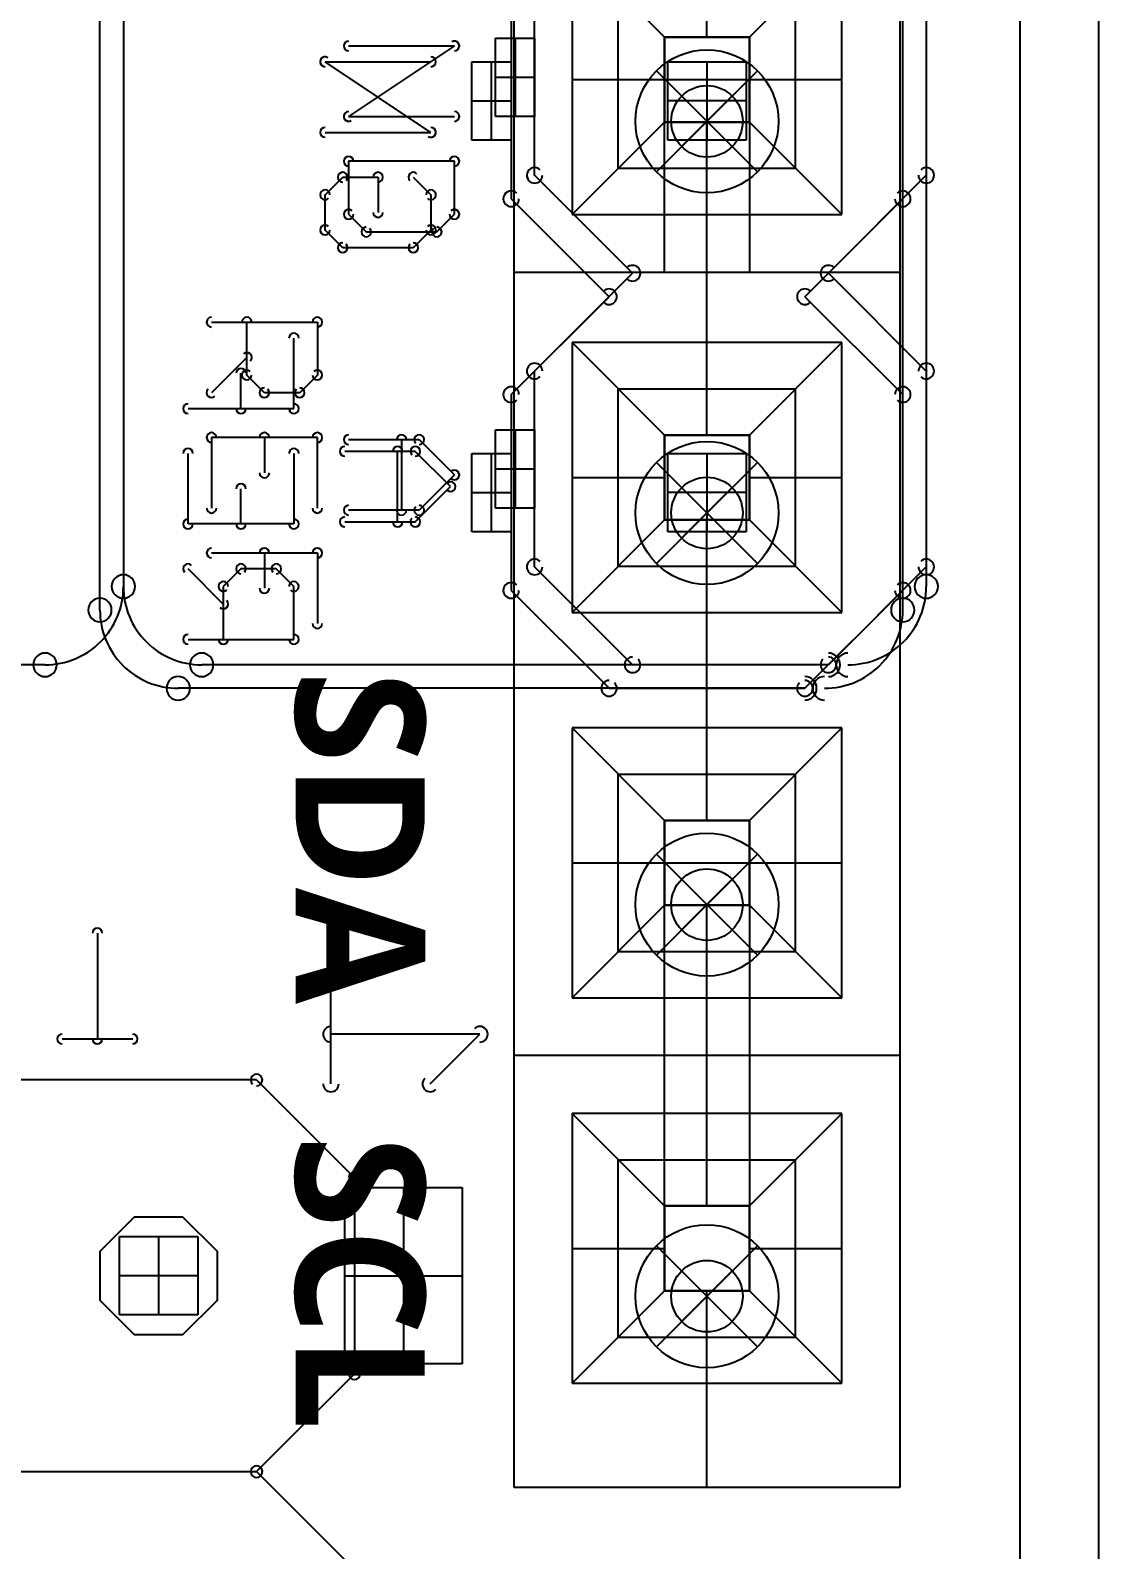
# Model space of a CAD drawing. Header units: inches. Extents: x 0 to 2.1, y -0.07 to 2.7.
# Drawn here: x 1.8273 to 2.1, y 0.6701 to 1.058 of the extents above; entities that cross this region are included whole.
import ezdxf

# ---------------------------------------------------------------- set-up
doc = ezdxf.new("R2010")
doc.units = ezdxf.units.IN
doc.header["$LTSCALE"] = 0.0393700787401575
doc.header["$MEASUREMENT"] = 0
for name, color, linetype, true_color in [('freetronics11$components', 254, 'Continuous', 0xe6e6e6), ('freetronics11$components$ghosts', 9, 'Continuous', 0xbebebe), ('freetronics11$dxf$0', 18, 'Continuous', 0x000000), ('freetronics11$pads$bottom', 30, 'Continuous', 0xff7f00), ('freetronics11$pcb', 96, 'Continuous', 0x007f00), ('freetronics11$screen', 52, 'Continuous', 0xd7d71f)]:
    doc.layers.add(name, color=color, linetype=linetype, true_color=true_color)

# ---------------------------------------------------------------- blocks, each defined once
blk = doc.blocks.new('RECT')
at = {"layer": 'freetronics11$dxf$0', "color": 0, "linetype": 'ByBlock', "lineweight": -2}
for p, q in [((0.5, 0.5), (-0.5, 0.5)), ((-0.5, 0.5), (-0.5, -0.5)), ((0, -0.5), (0, 0.5)), ((0.5, -0.5), (0.5, 0.5)), ((-0.5, 0), (0.5, 0)), ((-0.5, -0.5), (0.5, -0.5))]:
    blk.add_line(p, q, dxfattribs=at)
blk = doc.blocks.new('OCTAGONP')
at = {"layer": 'freetronics11$dxf$0', "color": 0, "linetype": 'ByBlock', "lineweight": -2}
blk.add_lwpolyline([(-0.25, -0.103553), (-0.25, 0.103553), (-0.103553, 0.25), (0.103553, 0.25), (0.25, 0.103553), (0.25, -0.103553), (0.103553, -0.25), (-0.103553, -0.25), (-0.25, -0.103553), (-0.25, 0.103553)], dxfattribs=at)

msp = doc.modelspace()

# ---------------------------------------------------------------- linework, layer by layer
at = {"layer": 'freetronics11$components', "color": 18, "true_color": 0x050505}
for p, q in [((1.950787401574803, 0.9962125984251975, -0.063), (1.950787401574803, 1.196212598425197, -0.063)), ((1.950787401574803, 0.9962125984251975, -0.3996141732283465), (1.950787401574803, 1.196212598425197, -0.3996141732283465)), ((1.950787401574803, 0.9962125984251973, -0.2313070866141732), (1.950787401574803, 1.196212598425197, -0.2313070866141732)), ((2.049212598425197, 1.196212598425197, -0.063), (2.049212598425197, 0.9962125984251975, -0.063)), ((2.049212598425197, 1.196212598425197, -0.3996141732283465), (2.049212598425197, 0.9962125984251975, -0.3996141732283465)), ((2.049212598425197, 1.196212598425197, -0.2313070866141732), (2.049212598425197, 0.9962125984251973, -0.2313070866141732)), ((2, 1.056251968503937, -0.063), (2, 1.133023622047244, -0.063)), ((1.965551181102362, 1.079874015748032, -0.3996141732283464), (1.965551181102362, 1.010976377952756, -0.3996141732283464)), ((1.965551181102362, 1.079874015748032, -0.3996141732283464), (1.989173228346457, 1.056251968503937, -0.3759921259842521)), ((2, 1.056251968503937, -0.375992125984252), (2, 1.079874015748032, -0.3996141732283465)), ((2.034448818897638, 1.079874015748032, -0.3996141732283464), (2.010826771653543, 1.056251968503937, -0.3759921259842521)), ((2.034448818897638, 1.010976377952756, -0.3996141732283464), (2.034448818897638, 1.079874015748032, -0.3996141732283464)), ((1.977362204724409, 1.022787401574804, -0.3878031496062993), (1.977362204724409, 1.068062992125984, -0.3878031496062993)), ((2.02263779527559, 1.022787401574803, -0.3878031496062994), (2.02263779527559, 1.068062992125984, -0.3878031496062994)), ((1.989173228346457, 1.056251968503937, -0.063), (2.010826771653543, 1.056251968503937, -0.063)), ((1.989173228346457, 1.034598425196851, -0.063), (1.989173228346457, 1.056251968503937, -0.063)), ((1.989173228346457, 1.056251968503937, -0.3759921259842521), (1.989173228346457, 1.034598425196851, -0.375992125984252)), ((1.989173228346457, 1.056251968503937, -0.3759921259842521), (1.989173228346457, 1.056251968503937, -0.063)), ((2.010826771653543, 1.056251968503937, -0.3759921259842521), (1.989173228346457, 1.056251968503937, -0.3759921259842521)), ((1.989173228346457, 1.056251968503937, -0.219496062992126), (1.989173228346457, 1.034598425196851, -0.219496062992126)), ((2.010826771653544, 1.056251968503937, -0.219496062992126), (1.989173228346457, 1.056251968503937, -0.219496062992126)), ((2, 1.056251968503937, -0.375992125984252), (2, 1.056251968503937, -0.063)), ((2.010826771653543, 1.056251968503937, -0.063), (2.010826771653544, 1.034598425196851, -0.063)), ((2.010826771653543, 1.056251968503937, -0.3759921259842521), (2.010826771653543, 1.056251968503937, -0.063)), ((2.010826771653544, 1.034598425196851, -0.3759921259842521), (2.010826771653543, 1.056251968503937, -0.3759921259842521)), ((2.010826771653544, 1.034598425196851, -0.219496062992126), (2.010826771653544, 1.056251968503937, -0.219496062992126)), ((1.965551181102362, 1.045425196850394, -0.3996141732283465), (1.989173228346457, 1.045425196850394, -0.375992125984252)), ((1.989173228346457, 1.045425196850394, -0.375992125984252), (1.989173228346457, 1.045425196850394, -0.063)), ((2.010826771653544, 1.045425196850394, -0.375992125984252), (2.010826771653544, 1.045425196850394, -0.063)), ((2.010826771653543, 1.045425196850394, -0.3759921259842521), (2.034448818897638, 1.045425196850394, -0.3996141732283466)), ((1.965551181102362, 1.010976377952756, -0.3996141732283464), (1.989173228346457, 1.034598425196851, -0.375992125984252)), ((2.010826771653544, 1.034598425196851, -0.063), (1.989173228346457, 1.034598425196851, -0.063)), ((1.989173228346457, 1.034598425196851, -0.063), (1.989173228346457, 1.034598425196851, -0.375992125984252)), ((1.989173228346457, 1.034598425196851, -0.375992125984252), (2.010826771653544, 1.034598425196851, -0.3759921259842521)), ((1.989173228346457, 1.034598425196851, -0.219496062992126), (2.010826771653544, 1.034598425196851, -0.219496062992126)), ((2, 0.996212598425197, -0.063), (2, 1.034598425196851, -0.063)), ((2, 1.034598425196851, -0.375992125984252), (2, 1.034598425196851, -0.063)), ((2, 1.010976377952756, -0.3996141732283465), (2, 1.034598425196851, -0.375992125984252)), ((2.010826771653544, 1.034598425196851, -0.063), (2.010826771653544, 1.034598425196851, -0.3759921259842521)), ((2.010826771653544, 1.034598425196851, -0.3759921259842521), (2.034448818897638, 1.010976377952756, -0.3996141732283464)), ((1.97736220472441, 1.022787401574803, -0.3878031496062992), (2.022637795275591, 1.022787401574803, -0.3878031496062992)), ((1.965551181102362, 1.010976377952756, -0.3996141732283464), (2.034448818897638, 1.010976377952756, -0.3996141732283464)), ((2, 0.996212598425197, -0.3996141732283465), (2, 1.010976377952756, -0.3996141732283465)), ((1.950787401574803, 0.7962125984251975, -0.063), (1.950787401574803, 0.9962125984251975, -0.063)), ((2.049212598425197, 0.9962125984251975, -0.063), (1.950787401574803, 0.9962125984251975, -0.063)), ((1.950787401574803, 0.7962125984251975, -0.3996141732283465), (1.950787401574803, 0.9962125984251975, -0.3996141732283465)), ((1.950787401574803, 0.9962125984251975, -0.3996141732283465), (1.950787401574803, 0.9962125984251975, -0.063)), ((2.049212598425197, 0.9962125984251975, -0.3996141732283465), (1.950787401574803, 0.9962125984251975, -0.3996141732283465)), ((1.950787401574803, 0.7962125984251973, -0.2313070866141732), (1.950787401574803, 0.9962125984251975, -0.2313070866141732)), ((2, 0.9546771653543308, -0.063), (2, 0.9962125984251972, -0.063)), ((2, 0.9782992125984253, -0.3996141732283465), (2, 0.9962125984251973, -0.3996141732283465)), ((2.049212598425197, 0.9962125984251975, -0.063), (2.049212598425197, 0.7962125984251975, -0.063)), ((2.049212598425197, 0.9962125984251975, -0.063), (2.049212598425197, 0.9962125984251975, -0.3996141732283465)), ((2.049212598425197, 0.9962125984251975, -0.3996141732283465), (2.049212598425197, 0.7962125984251975, -0.3996141732283465)), ((2.049212598425197, 0.9962125984251973, -0.2313070866141732), (2.049212598425197, 0.7962125984251973, -0.2313070866141732)), ((2.034448818897638, 0.9782992125984253, -0.3996141732283464), (1.965551181102362, 0.9782992125984253, -0.3996141732283464)), ((1.965551181102362, 0.9782992125984253, -0.3996141732283464), (1.965551181102362, 0.9094015748031499, -0.3996141732283464)), ((1.965551181102362, 0.9782992125984253, -0.3996141732283464), (1.989173228346457, 0.9546771653543309, -0.3759921259842521)), ((2, 0.954677165354331, -0.3759921259842521), (2, 0.9782992125984254, -0.3996141732283466)), ((2.034448818897638, 0.9782992125984253, -0.3996141732283464), (2.010826771653543, 0.9546771653543309, -0.375992125984252)), ((2.034448818897638, 0.9094015748031499, -0.3996141732283464), (2.034448818897638, 0.9782992125984253, -0.3996141732283464)), ((1.977362204724409, 0.9664881889763781, -0.3878031496062994), (2.02263779527559, 0.9664881889763781, -0.3878031496062994)), ((1.977362204724409, 0.9212125984251973, -0.3878031496062995), (1.977362204724409, 0.9664881889763783, -0.3878031496062995)), ((2.02263779527559, 0.9212125984251973, -0.3878031496062993), (2.02263779527559, 0.9664881889763783, -0.3878031496062993)), ((1.989173228346457, 0.9546771653543309, -0.063), (2.010826771653544, 0.9546771653543309, -0.063)), ((1.989173228346457, 0.9330236220472443, -0.063), (1.989173228346457, 0.9546771653543309, -0.063)), ((1.989173228346457, 0.9546771653543309, -0.3759921259842521), (1.989173228346457, 0.9330236220472443, -0.375992125984252)), ((1.989173228346457, 0.9546771653543309, -0.3759921259842521), (1.989173228346457, 0.9546771653543309, -0.063)), ((2.010826771653543, 0.9546771653543309, -0.375992125984252), (1.989173228346457, 0.9546771653543309, -0.3759921259842521)), ((1.989173228346457, 0.9546771653543309, -0.219496062992126), (1.989173228346457, 0.9330236220472443, -0.219496062992126)), ((2.010826771653543, 0.9546771653543309, -0.219496062992126), (1.989173228346457, 0.9546771653543309, -0.219496062992126)), ((2, 0.9546771653543309, -0.375992125984252), (2, 0.9546771653543309, -0.063)), ((2.010826771653544, 0.9546771653543309, -0.063), (2.010826771653544, 0.9330236220472443, -0.063)), ((2.010826771653543, 0.9546771653543309, -0.375992125984252), (2.010826771653544, 0.9546771653543309, -0.063)), ((2.010826771653544, 0.9330236220472443, -0.375992125984252), (2.010826771653543, 0.9546771653543309, -0.375992125984252)), ((2.010826771653544, 0.9330236220472444, -0.219496062992126), (2.010826771653544, 0.9546771653543311, -0.219496062992126)), ((1.965551181102362, 0.9438503937007877, -0.3996141732283466), (1.989173228346457, 0.9438503937007877, -0.3759921259842522)), ((1.989173228346457, 0.9438503937007876, -0.375992125984252), (1.989173228346457, 0.9438503937007876, -0.063)), ((2.010826771653544, 0.9438503937007877, -0.375992125984252), (2.010826771653544, 0.9438503937007877, -0.063)), ((2.010826771653543, 0.9438503937007877, -0.375992125984252), (2.034448818897638, 0.9438503937007877, -0.3996141732283466)), ((1.965551181102362, 0.9094015748031499, -0.3996141732283464), (1.989173228346457, 0.9330236220472443, -0.375992125984252)), ((2.010826771653544, 0.9330236220472443, -0.063), (1.989173228346457, 0.9330236220472443, -0.063)), ((1.989173228346457, 0.9330236220472443, -0.063), (1.989173228346457, 0.9330236220472443, -0.375992125984252)), ((1.989173228346457, 0.9330236220472443, -0.375992125984252), (2.010826771653544, 0.9330236220472443, -0.375992125984252)), ((1.989173228346456, 0.9330236220472443, -0.219496062992126), (2.010826771653544, 0.9330236220472443, -0.219496062992126)), ((2, 0.8562519685039371, -0.063), (2, 0.9330236220472442, -0.063)), ((2, 0.9330236220472443, -0.375992125984252), (2, 0.9330236220472443, -0.063)), ((2, 0.9094015748031498, -0.3996141732283466), (2, 0.9330236220472444, -0.375992125984252)), ((2.010826771653544, 0.9330236220472443, -0.063), (2.010826771653544, 0.9330236220472443, -0.375992125984252)), ((2.010826771653544, 0.9330236220472443, -0.375992125984252), (2.034448818897638, 0.9094015748031499, -0.3996141732283464)), ((1.977362204724409, 0.9212125984251971, -0.3878031496062993), (2.022637795275591, 0.9212125984251971, -0.3878031496062993)), ((1.965551181102362, 0.9094015748031499, -0.3996141732283464), (2.034448818897638, 0.9094015748031499, -0.3996141732283464)), ((2, 0.8798740157480318, -0.3996141732283465), (2, 0.9094015748031498, -0.3996141732283465)), ((2.034448818897638, 0.8798740157480318, -0.3996141732283464), (1.965551181102362, 0.8798740157480318, -0.3996141732283464)), ((1.965551181102362, 0.8798740157480318, -0.3996141732283464), (1.965551181102362, 0.810976377952756, -0.3996141732283464)), ((1.965551181102362, 0.8798740157480318, -0.3996141732283464), (1.989173228346457, 0.8562519685039374, -0.3759921259842521)), ((2, 0.8562519685039374, -0.375992125984252), (2, 0.8798740157480318, -0.3996141732283465)), ((2.034448818897638, 0.8798740157480318, -0.3996141732283464), (2.010826771653543, 0.8562519685039374, -0.3759921259842521)), ((2.034448818897638, 0.810976377952756, -0.3996141732283464), (2.034448818897638, 0.8798740157480318, -0.3996141732283464)), ((1.977362204724409, 0.8680629921259845, -0.3878031496062992), (2.02263779527559, 0.8680629921259845, -0.3878031496062992)), ((1.977362204724409, 0.8227874015748035, -0.3878031496062993), (1.977362204724409, 0.8680629921259846, -0.3878031496062993)), ((2.02263779527559, 0.8227874015748033, -0.3878031496062994), (2.02263779527559, 0.8680629921259846, -0.3878031496062994)), ((1.989173228346457, 0.8562519685039374, -0.063), (2.010826771653543, 0.8562519685039374, -0.063)), ((1.989173228346457, 0.8345984251968508, -0.063), (1.989173228346457, 0.8562519685039374, -0.063)), ((1.989173228346457, 0.8562519685039374, -0.3759921259842521), (1.989173228346457, 0.8345984251968506, -0.375992125984252)), ((1.989173228346457, 0.8562519685039374, -0.3759921259842521), (1.989173228346457, 0.8562519685039374, -0.063)), ((2.010826771653543, 0.8562519685039374, -0.3759921259842521), (1.989173228346457, 0.8562519685039374, -0.3759921259842521)), ((1.989173228346457, 0.8562519685039374, -0.219496062992126), (1.989173228346457, 0.8345984251968508, -0.219496062992126)), ((2.010826771653544, 0.8562519685039374, -0.219496062992126), (1.989173228346457, 0.8562519685039374, -0.219496062992126)), ((2, 0.8562519685039374, -0.375992125984252), (2, 0.8562519685039374, -0.063)), ((2.010826771653543, 0.8562519685039374, -0.063), (2.010826771653544, 0.8345984251968508, -0.063)), ((2.010826771653543, 0.8562519685039374, -0.3759921259842521), (2.010826771653543, 0.8562519685039374, -0.063)), ((2.010826771653544, 0.8345984251968506, -0.3759921259842521), (2.010826771653543, 0.8562519685039374, -0.3759921259842521)), ((2.010826771653544, 0.8345984251968508, -0.219496062992126), (2.010826771653544, 0.8562519685039374, -0.219496062992126)), ((1.965551181102362, 0.845425196850394, -0.3996141732283465), (1.989173228346457, 0.845425196850394, -0.375992125984252)), ((1.989173228346457, 0.8454251968503941, -0.375992125984252), (1.989173228346457, 0.8454251968503941, -0.063)), ((2.010826771653544, 0.8454251968503941, -0.375992125984252), (2.010826771653544, 0.8454251968503941, -0.063)), ((2.010826771653543, 0.845425196850394, -0.3759921259842521), (2.034448818897638, 0.845425196850394, -0.3996141732283466)), ((1.965551181102362, 0.810976377952756, -0.3996141732283464), (1.989173228346457, 0.8345984251968506, -0.375992125984252)), ((2.010826771653544, 0.8345984251968508, -0.063), (1.989173228346457, 0.8345984251968508, -0.063)), ((1.989173228346457, 0.8345984251968508, -0.063), (1.989173228346457, 0.8345984251968506, -0.375992125984252)), ((1.989173228346457, 0.8345984251968506, -0.375992125984252), (2.010826771653544, 0.8345984251968506, -0.3759921259842521)), ((1.989173228346457, 0.8345984251968506, -0.219496062992126), (2.010826771653544, 0.8345984251968506, -0.219496062992126)), ((2, 0.7962125984251971, -0.063), (2, 0.8345984251968506, -0.063)), ((2, 0.8345984251968506, -0.375992125984252), (2, 0.8345984251968506, -0.063)), ((2, 0.8109763779527561, -0.3996141732283465), (2, 0.8345984251968507, -0.375992125984252)), ((2.010826771653544, 0.8345984251968508, -0.063), (2.010826771653544, 0.8345984251968506, -0.3759921259842521)), ((2.010826771653544, 0.8345984251968506, -0.3759921259842521), (2.034448818897638, 0.810976377952756, -0.3996141732283464)), ((1.97736220472441, 0.8227874015748035, -0.3878031496062992), (2.022637795275591, 0.8227874015748035, -0.3878031496062992)), ((1.965551181102362, 0.810976377952756, -0.3996141732283464), (2.034448818897638, 0.810976377952756, -0.3996141732283464)), ((2, 0.7962125984251971, -0.3996141732283465), (2, 0.8109763779527561, -0.3996141732283465)), ((2.049212598425197, 0.7962125984251975, -0.063), (1.950787401574803, 0.7962125984251975, -0.063)), ((1.950787401574803, 0.7962125984251975, -0.3996141732283465), (1.950787401574803, 0.7962125984251975, -0.063)), ((2.049212598425197, 0.7962125984251975, -0.3996141732283465), (1.950787401574803, 0.7962125984251975, -0.3996141732283465)), ((1.950787401574803, 0.6859763779527563, -0.063), (1.950787401574803, 0.7962125984251975, -0.063)), ((1.950787401574803, 0.6859763779527563, -0.3996141732283464), (1.950787401574803, 0.7962125984251975, -0.3996141732283465)), ((1.950787401574803, 0.685976377952756, -0.2313070866141732), (1.950787401574803, 0.7962125984251973, -0.2313070866141732)), ((2, 0.7578267716535436, -0.063), (2, 0.7962125984251971, -0.063)), ((2, 0.781448818897638, -0.3996141732283465), (2, 0.7962125984251971, -0.3996141732283465)), ((2.049212598425197, 0.7962125984251975, -0.063), (2.049212598425197, 0.7962125984251975, -0.3996141732283465)), ((2.049212598425197, 0.7962125984251975, -0.063), (2.049212598425197, 0.6859763779527563, -0.063)), ((2.049212598425197, 0.7962125984251975, -0.3996141732283465), (2.049212598425197, 0.6859763779527563, -0.3996141732283464)), ((2.049212598425197, 0.7962125984251973, -0.2313070866141732), (2.049212598425197, 0.6859763779527561, -0.2313070866141732)), ((1.965551181102362, 0.7814488188976381, -0.3996141732283464), (1.965551181102362, 0.7125511811023624, -0.3996141732283464)), ((1.965551181102362, 0.7814488188976381, -0.3996141732283464), (1.989173228346457, 0.7578267716535436, -0.375992125984252)), ((2.034448818897638, 0.7814488188976381, -0.3996141732283464), (1.965551181102362, 0.7814488188976381, -0.3996141732283464)), ((2, 0.7578267716535436, -0.3759921259842521), (2, 0.7814488188976381, -0.3996141732283465)), ((2.034448818897638, 0.7814488188976381, -0.3996141732283464), (2.010826771653543, 0.7578267716535436, -0.375992125984252)), ((2.034448818897638, 0.7125511811023624, -0.3996141732283465), (2.034448818897638, 0.7814488188976381, -0.3996141732283464)), ((1.977362204724409, 0.7243622047244098, -0.3878031496062993), (1.977362204724409, 0.7696377952755908, -0.3878031496062993)), ((1.97736220472441, 0.7696377952755908, -0.3878031496062993), (2.02263779527559, 0.7696377952755908, -0.3878031496062993)), ((2.02263779527559, 0.7243622047244098, -0.3878031496062996), (2.02263779527559, 0.769637795275591, -0.3878031496062996)), ((1.989173228346457, 0.7578267716535436, -0.375992125984252), (1.989173228346457, 0.736173228346457, -0.3759921259842521)), ((2.010826771653543, 0.7578267716535436, -0.375992125984252), (1.989173228346457, 0.7578267716535436, -0.375992125984252)), ((1.989173228346457, 0.7578267716535436, -0.063), (2.010826771653544, 0.7578267716535436, -0.063)), ((1.989173228346457, 0.7578267716535436, -0.375992125984252), (1.989173228346457, 0.7578267716535436, -0.063)), ((1.989173228346457, 0.7361732283464569, -0.063), (1.989173228346457, 0.7578267716535436, -0.063)), ((2.010826771653544, 0.7578267716535436, -0.219496062992126), (1.989173228346457, 0.7578267716535436, -0.219496062992126)), ((1.989173228346457, 0.7578267716535436, -0.219496062992126), (1.989173228346457, 0.7361732283464569, -0.219496062992126)), ((2, 0.7578267716535436, -0.375992125984252), (2, 0.7578267716535436, -0.063)), ((2.010826771653543, 0.736173228346457, -0.3759921259842521), (2.010826771653543, 0.7578267716535436, -0.375992125984252)), ((2.010826771653544, 0.7578267716535436, -0.063), (2.010826771653544, 0.7361732283464569, -0.063)), ((2.010826771653543, 0.7578267716535436, -0.375992125984252), (2.010826771653544, 0.7578267716535436, -0.063)), ((2.010826771653544, 0.736173228346457, -0.219496062992126), (2.010826771653544, 0.7578267716535436, -0.219496062992126)), ((1.965551181102362, 0.7470000000000003, -0.3996141732283466), (1.989173228346457, 0.7470000000000003, -0.3759921259842521)), ((1.989173228346457, 0.7470000000000003, -0.375992125984252), (1.989173228346457, 0.7470000000000003, -0.063)), ((2.010826771653543, 0.7470000000000003, -0.3759921259842525), (2.034448818897638, 0.7470000000000003, -0.3996141732283468)), ((2.010826771653544, 0.7470000000000003, -0.375992125984252), (2.010826771653544, 0.7470000000000003, -0.063)), ((1.965551181102362, 0.7125511811023624, -0.3996141732283464), (1.989173228346457, 0.736173228346457, -0.3759921259842521)), ((1.989173228346457, 0.736173228346457, -0.3759921259842521), (2.010826771653543, 0.736173228346457, -0.3759921259842521)), ((1.989173228346457, 0.7361732283464569, -0.063), (1.989173228346457, 0.736173228346457, -0.3759921259842521)), ((2.010826771653544, 0.7361732283464569, -0.063), (1.989173228346457, 0.7361732283464569, -0.063)), ((1.989173228346457, 0.736173228346457, -0.219496062992126), (2.010826771653544, 0.736173228346457, -0.219496062992126)), ((2, 0.7125511811023626, -0.3996141732283466), (2, 0.7361732283464572, -0.375992125984252)), ((2, 0.736173228346457, -0.375992125984252), (2, 0.736173228346457, -0.063)), ((2, 0.6859763779527562, -0.063), (2, 0.7361732283464569, -0.063)), ((2.010826771653543, 0.736173228346457, -0.3759921259842521), (2.034448818897638, 0.7125511811023624, -0.3996141732283465)), ((2.010826771653544, 0.7361732283464569, -0.063), (2.010826771653543, 0.736173228346457, -0.3759921259842521)), ((1.977362204724409, 0.7243622047244098, -0.3878031496062993), (2.022637795275591, 0.7243622047244098, -0.3878031496062993)), ((1.965551181102362, 0.7125511811023624, -0.3996141732283464), (2.034448818897638, 0.7125511811023624, -0.3996141732283465)), ((2, 0.6859763779527561, -0.3996141732283465), (2, 0.7125511811023624, -0.3996141732283465)), ((2.049212598425197, 0.6859763779527563, -0.3996141732283464), (1.950787401574803, 0.6859763779527563, -0.3996141732283464)), ((2.049212598425197, 0.6859763779527563, -0.063), (1.950787401574803, 0.6859763779527563, -0.063)), ((1.950787401574803, 0.6859763779527563, -0.063), (1.950787401574803, 0.6859763779527563, -0.3996141732283464)), ((2.049212598425197, 0.6859763779527561, -0.2313070866141732), (1.950787401574803, 0.6859763779527561, -0.2313070866141732)), ((2, 0.6859763779527561, -0.063), (2, 0.6859763779527561, -0.3996141732283465)), ((2.049212598425197, 0.6859763779527563, -0.3996141732283464), (2.049212598425197, 0.6859763779527563, -0.063))]:
    msp.add_line(p, q, dxfattribs=at)
at = {"layer": 'freetronics11$components'}
for p, q in [((2, 1.034779129190849, 0.0459472345402842), (1.987089737356075, 1.047689391834774, 0.0016452399813684)), ((2.012910262643925, 1.047689391834774, 0.0016452399813684), (1.987089737356075, 1.021868866546925, 0.0016452399813684)), ((2.012910262643924, 1.021868866546924, 0.0016452399813684), (1.987089737356075, 1.047689391834774, 0.0016452399813684)), ((2, 1.034779129190849, 0.0459472345402842), (2.012910262643925, 1.047689391834774, 0.0016452399813684)), ((2, 1.034779129190849, 0.0459472345402842), (1.987089737356075, 1.021868866546925, 0.0016452399813684)), ((2, 1.034779129190849, 0.0459472345402842), (2.012910262643924, 1.021868866546924, 0.0016452399813684)), ((2, 0.9347791291908492, 0.0459472345402842), (1.987089737356075, 0.947689391834774, 0.0016452399813684)), ((2.012910262643925, 0.9476893918347739, 0.0016452399813684), (1.987089737356075, 0.9218688665469247, 0.0016452399813684)), ((2.012910262643924, 0.9218688665469242, 0.0016452399813684), (1.987089737356075, 0.9476893918347743, 0.0016452399813684)), ((2, 0.9347791291908493, 0.0459472345402842), (2.012910262643925, 0.9476893918347739, 0.0016452399813684)), ((2, 0.9347791291908493, 0.0459472345402842), (1.987089737356075, 0.9218688665469247, 0.0016452399813684)), ((2, 0.9347791291908492, 0.0459472345402842), (2.012910262643924, 0.9218688665469243, 0.0016452399813684)), ((2, 0.8347791291908495, 0.0459472345402842), (1.987089737356075, 0.8476893918347743, 0.0016452399813684)), ((2.012910262643925, 0.8476893918347739, 0.0016452399813684), (1.987089737356075, 0.8218688665469247, 0.0016452399813684)), ((2.012910262643924, 0.8218688665469243, 0.0016452399813684), (1.987089737356075, 0.8476893918347743, 0.0016452399813684)), ((2, 0.8347791291908493, 0.0459472345402842), (2.012910262643925, 0.8476893918347739, 0.0016452399813684)), ((2, 0.8347791291908493, 0.0459472345402842), (1.987089737356075, 0.8218688665469247, 0.0016452399813684)), ((2, 0.8347791291908493, 0.0459472345402842), (2.012910262643925, 0.8218688665469245, 0.0016452399813684)), ((1.989173228346457, 0.7470000000000003, -0.3759921259842521), (1.989173228346457, 0.7962125984251973, -0.3759921259842521)), ((2.010826771653544, 0.7962125984251973, -0.3759921259842521), (2.010826771653543, 0.7470000000000003, -0.3759921259842521)), ((2, 0.7347791291908494, 0.0459472345402842), (1.987089737356075, 0.7476893918347742, 0.0016452399813684)), ((2.012910262643925, 0.7476893918347739, 0.0016452399813684), (1.987089737356075, 0.7218688665469247, 0.0016452399813684)), ((2.012910262643924, 0.7218688665469243, 0.0016452399813684), (1.987089737356075, 0.7476893918347743, 0.0016452399813684)), ((2, 0.7347791291908493, 0.0459472345402842), (2.012910262643925, 0.7476893918347739, 0.0016452399813684)), ((2, 0.7347791291908493, 0.0459472345402842), (1.987089737356075, 0.7218688665469247, 0.0016452399813684)), ((2, 0.7347791291908494, 0.0459472345402842), (2.012910262643925, 0.7218688665469246, 0.0016452399813684))]:
    msp.add_line(p, q, dxfattribs=at)
for points in [[(1.989173228346457, 0.9962125984251973), (1.989173228346457, 1.045425196850394), (2.010826771653544, 1.045425196850394), (2.010826771653544, 0.9962125984251973)], [(1.989173228346457, 0.7962125984251973), (1.989173228346457, 0.8454251968503941), (2.010826771653544, 0.8454251968503941), (2.010826771653544, 0.7962125984251973)]]:
    msp.add_lwpolyline(points, dxfattribs=at)
for centre, radius in [((2, 1.034779129190849, 0.0016452399813684), 0.0182578685248371), ((2, 1.034779129190849, 0.0237962372608263), 0.0091289342624184), ((2, 0.9347791291908493, 0.0016452399813684), 0.0182578685248371), ((2, 0.9347791291908493, 0.0237962372608263), 0.0091289342624184), ((2, 0.8347791291908493, 0.0016452399813684), 0.0182578685248371), ((2, 0.8347791291908493, 0.0237962372608263), 0.0091289342624184), ((2, 0.7347791291908493, 0.0016452399813684), 0.0182578685248371), ((2, 0.7347791291908493, 0.0237962372608263), 0.0091289342624184)]:
    msp.add_circle(centre, radius, dxfattribs=at)
at = {"layer": 'freetronics11$pcb'}
for p, q in [((2.1, 2.5, -0.063), (2.100000000000001, 0.1000000000000004, -0.063)), ((2.1, 2.5), (2.100000000000001, 0.1000000000000004))]:
    msp.add_line(p, q, dxfattribs=at)
at = {"layer": 'freetronics11$screen'}
for p, q in [((2.08, 0.5100000000000002, -0.0642037024644965), (2.08, 2.5, -0.0642037024644965)), ((1.851, 1.076), (1.851, 0.9159999999999996)), ((2.056, 1.076), (2.056, 0.9159999999999996)), ((1.956, 1.020999999999999), (1.956, 1.071)), ((2.056, 1.071), (2.056, 1.020999999999999)), ((1.845, 0.9100000000000003, -0.0642037024644965), (1.845, 1.07, -0.0642037024644965)), ((2.05, 0.9100000000000003, -0.0642037024644965), (2.05, 1.07, -0.0642037024644965)), ((1.95, 1.065, -0.0642037024644965), (1.95, 1.015, -0.0642037024644965)), ((2.05, 1.015, -0.0642037024644965), (2.05, 1.065, -0.0642037024644965)), ((1.9085, 1.054035), (1.935523, 1.054035)), ((1.935523, 1.054035), (1.9085, 1.036019)), ((1.9025, 1.049981, -0.0642037024644965), (1.929523, 1.049981, -0.0642037024644965)), ((1.929523, 1.031965, -0.0642037024644965), (1.9025, 1.049981, -0.0642037024644965)), ((1.9085, 1.036019), (1.935523, 1.036019)), ((1.9025, 1.031965, -0.0642037024644965), (1.929523, 1.031965, -0.0642037024644965)), ((1.935523, 1.02457), (1.9085, 1.02457)), ((1.9085, 1.02457), (1.9085, 1.011058)), ((1.935523, 1.011058), (1.935523, 1.02457)), ((1.9025, 1.016011, -0.0642037024644965), (1.907004, 1.020515, -0.0642037024644965)), ((1.907004, 1.020515, -0.0642037024644965), (1.916011, 1.020515, -0.0642037024644965)), ((1.916011, 1.020515, -0.0642037024644965), (1.916011, 1.011508, -0.0642037024644965)), ((1.925019, 1.020515, -0.0642037024644965), (1.929523, 1.016011, -0.0642037024644965)), ((1.981, 0.9959999999999996), (1.956, 1.020999999999999)), ((2.056, 1.020999999999999), (2.031000000000001, 0.9959999999999996)), ((1.9025, 1.007004, -0.0642037024644965), (1.9025, 1.016011, -0.0642037024644965)), ((1.929523, 1.016011, -0.0642037024644965), (1.929523, 1.007004, -0.0642037024644965)), ((1.95, 1.015, -0.0642037024644965), (1.975, 0.9900000000000002, -0.0642037024644965)), ((2.025, 0.9900000000000002, -0.0642037024644965), (2.05, 1.015, -0.0642037024644965)), ((1.9085, 1.011058), (1.913004, 1.006554)), ((1.931019, 1.006554), (1.935523, 1.011058)), ((1.907004, 1.0025, -0.0642037024644965), (1.9025, 1.007004, -0.0642037024644965)), ((1.913004, 1.006554), (1.931019, 1.006554)), ((1.929523, 1.007004, -0.0642037024644965), (1.925019, 1.0025, -0.0642037024644965)), ((1.925019, 1.0025, -0.0642037024644965), (1.907004, 1.0025, -0.0642037024644965)), ((1.956, 0.9709999999999995), (1.981, 0.9959999999999996)), ((2.031000000000001, 0.9959999999999996), (2.056, 0.9709999999999995)), ((1.95, 0.9650000000000002, -0.0642037024644965), (1.975, 0.9900000000000002, -0.0642037024644965)), ((2.025, 0.9900000000000002, -0.0642037024644965), (2.05, 0.9650000000000002, -0.0642037024644965)), ((1.8735, 0.9834999999999996), (1.900523, 0.9834999999999996)), ((1.882508000000001, 0.9699889999999995), (1.882508000000001, 0.9834999999999996)), ((1.900523, 0.9834999999999996), (1.900523, 0.9699889999999995)), ((1.894523, 0.9614300000000002, -0.0642037024644965), (1.894523, 0.9794460000000003, -0.0642037024644965)), ((1.882508000000001, 0.9744919999999996), (1.8735, 0.9654849999999996)), ((1.881011, 0.9614300000000002, -0.0642037024644965), (1.881011, 0.9704380000000002, -0.0642037024644965)), ((1.887011, 0.9654849999999996), (1.882508000000001, 0.9699889999999995)), ((1.900523, 0.9699889999999995), (1.896019, 0.9654849999999996)), ((1.956, 0.9209999999999996), (1.956, 0.9709999999999995)), ((2.056, 0.9709999999999995), (2.056, 0.9209999999999996)), ((1.896019, 0.9654849999999996), (1.887011, 0.9654849999999996)), ((1.95, 0.9650000000000002, -0.0642037024644965), (1.95, 0.9150000000000003, -0.0642037024644965)), ((2.05, 0.9150000000000003, -0.0642037024644965), (2.05, 0.9650000000000002, -0.0642037024644965)), ((1.8675, 0.9614300000000002, -0.0642037024644965), (1.894523, 0.9614300000000002, -0.0642037024644965)), ((1.900523, 0.9540349999999995), (1.8735, 0.9540349999999995)), ((1.8735, 0.9540349999999995), (1.8735, 0.9360189999999996)), ((1.887011, 0.9540349999999995), (1.887011, 0.9450269999999995)), ((1.900523, 0.9360189999999996), (1.900523, 0.9540349999999995)), ((1.925515, 0.9505150000000002, -0.0642037024644965), (1.9075, 0.9505150000000002, -0.0642037024644965)), ((1.9085, 0.9534999999999996), (1.926515, 0.9534999999999996)), ((1.921011, 0.9325000000000002, -0.0642037024644965), (1.921011, 0.9505150000000002, -0.0642037024644965)), ((1.922011, 0.9534999999999996), (1.922011, 0.9354849999999996)), ((1.934523, 0.9415080000000002, -0.0642037024644965), (1.925515, 0.9505150000000002, -0.0642037024644965)), ((1.926515, 0.9534999999999996), (1.935523, 0.9444919999999996)), ((1.8675, 0.9319650000000003, -0.0642037024644965), (1.8675, 0.9499810000000002, -0.0642037024644965)), ((1.894523, 0.9499810000000002, -0.0642037024644965), (1.894523, 0.9319650000000003, -0.0642037024644965)), ((1.935523, 0.9444919999999996), (1.926515, 0.9354849999999996)), ((1.881011, 0.9319650000000003, -0.0642037024644965), (1.881011, 0.9409730000000002, -0.0642037024644965)), ((1.925515, 0.9325000000000002, -0.0642037024644965), (1.934523, 0.9415080000000002, -0.0642037024644965)), ((1.926515, 0.9354849999999996), (1.9085, 0.9354849999999996)), ((1.894523, 0.9319650000000003, -0.0642037024644965), (1.8675, 0.9319650000000003, -0.0642037024644965)), ((1.9075, 0.9325000000000002, -0.0642037024644965), (1.925515, 0.9325000000000002, -0.0642037024644965)), ((1.8735, 0.9245699999999996), (1.900523, 0.9245699999999996)), ((1.887011, 0.9245699999999996), (1.887011, 0.9155619999999995)), ((1.900523, 0.9245699999999996), (1.900523, 0.9065539999999995)), ((1.876508, 0.9115080000000002, -0.0642037024644965), (1.8675, 0.9205150000000002, -0.0642037024644965)), ((1.881011, 0.9205150000000002, -0.0642037024644965), (1.876508, 0.9160110000000002, -0.0642037024644965)), ((1.890019, 0.9205150000000002, -0.0642037024644965), (1.881011, 0.9205150000000002, -0.0642037024644965)), ((1.894523, 0.9160110000000002, -0.0642037024644965), (1.890019, 0.9205150000000002, -0.0642037024644965)), ((1.981, 0.8959999999999996), (1.956, 0.9209999999999996)), ((2.056, 0.9209999999999996), (2.031000000000001, 0.8959999999999996)), ((1.876508, 0.9160110000000002, -0.0642037024644965), (1.876508, 0.9025000000000002, -0.0642037024644965)), ((1.894523, 0.9025000000000002, -0.0642037024644965), (1.894523, 0.9160110000000002, -0.0642037024644965)), ((1.95, 0.9150000000000003, -0.0642037024644965), (1.975, 0.8900000000000002, -0.0642037024644965)), ((2.025, 0.8900000000000002, -0.0642037024644965), (2.05, 0.9150000000000003, -0.0642037024644965)), ((1.8675, 0.9025000000000002, -0.0642037024644965), (1.894523, 0.9025000000000002, -0.0642037024644965)), ((1.831, 0.8959999999999996), (1.276, 0.8959999999999996)), ((2.031000000000001, 0.8959999999999996), (1.871, 0.8959999999999996)), ((2.031000000000001, 0.8959999999999996), (1.981, 0.8959999999999996)), ((2.025, 0.8900000000000002, -0.0642037024644965), (1.865, 0.8900000000000002, -0.0642037024644965)), ((1.975, 0.8900000000000002, -0.0642037024644965), (2.025, 0.8900000000000002, -0.0642037024644965)), ((1.844368, 0.8275000000000002, -0.0642037024644965), (1.844368, 0.8004770000000002, -0.0642037024644965)), ((1.904, 0.7890000000000003, -0.0642037024644965), (1.904, 0.8143550000000003, -0.0642037024644965)), ((1.835361, 0.8004770000000002, -0.0642037024644965), (1.853376, 0.8004770000000002, -0.0642037024644965)), ((1.942032, 0.8016770000000002, -0.0642037024644965), (1.904, 0.8016770000000002, -0.0642037024644965)), ((1.929355, 0.7890000000000003, -0.0642037024644965), (1.942032, 0.8016770000000002, -0.0642037024644965)), ((1.885, 0.7900000000000003, -0.0642037024644965), (1.735, 0.7900000000000003, -0.0642037024644965)), ((1.885, 0.7900000000000003, -0.0642037024644965), (1.91, 0.7650000000000002, -0.0642037024644965)), ((1.91, 0.7650000000000002, -0.0642037024644965), (1.91, 0.7150000000000002, -0.0642037024644965)), ((1.91, 0.7150000000000002, -0.0642037024644965), (1.885, 0.6900000000000002, -0.0642037024644965)), ((1.735, 0.6900000000000002, -0.0642037024644965), (1.885, 0.6900000000000002, -0.0642037024644965)), ((1.885, 0.6900000000000002, -0.0642037024644965), (1.91, 0.6650000000000003, -0.0642037024644965))]:
    msp.add_line(p, q, dxfattribs=at)
for centre, radius, start, end in [((1.9085, 1.054035), 0.00125, 90, 270), ((1.935523, 1.054035), 0.0012497395728711, 303.6773520846671, 123.6773520846671), ((1.935523, 1.054035), 0.00125, 270, 90), ((1.9025, 1.0499805, -0.0642037024644965), 0.0012501556903042, 56.33535489254416, 236.3353548925442), ((1.9025, 1.049981, -0.0642037024644965), 0.00125, 90, 270), ((1.929523, 1.049981, -0.0642037024644965), 0.00125, 270, 90), ((1.9085, 1.0360195), 0.0012501556903042, 123.6646451074559, 303.6646451074558), ((1.9085, 1.036019), 0.00125, 90, 270), ((1.935523, 1.036019), 0.00125, 270, 90), ((1.9025, 1.031965, -0.0642037024644965), 0.00125, 90, 270), ((1.929523, 1.031965, -0.0642037024644965), 0.001249739572871, 236.3226479153329, 56.32264791533291), ((1.929523, 1.031965, -0.0642037024644965), 0.00125, 270, 90), ((1.9085, 1.02457), 0.00125, 90, 270), ((1.9085, 1.02457), 0.00125, 0, 180), ((1.935523, 1.02457), 0.0012500000000001, 0, 180), ((1.935523, 1.02457), 0.00125, 270, 90), ((1.907004, 1.020515, -0.0642037024644965), 0.00125, 90, 270), ((1.907004000000001, 1.0205155, -0.0642037024644965), 0.0012498112857547, 315.0162081408749, 135.0162081408749), ((1.916011, 1.020515, -0.0642037024644965), 0.0012500000000001, 0, 180), ((1.916011, 1.020515, -0.0642037024644965), 0.00125, 270, 90), ((1.925019, 1.0205155, -0.0642037024644965), 0.0012498112857547, 44.98379185912511, 224.9837918591251), ((1.956, 1.020999999999999), 0.002, 180, 0), ((1.956, 1.021), 0.0019996979771955, 44.9999999999955, 224.9999999999955), ((2.056, 1.020999999999999), 0.002, 180, 0), ((2.056, 1.021), 0.0019996979771955, 315.0000000000045, 135.0000000000045), ((1.9025, 1.016011, -0.0642037024644965), 0.00125, 0, 180), ((1.9025, 1.0160115, -0.0642037024644965), 0.0012498112857548, 135.0162081408749, 315.0162081408749), ((1.929523, 1.016011, -0.0642037024644965), 0.0012500000000001, 0, 180), ((1.929523, 1.0160115, -0.0642037024644965), 0.0012498112857548, 224.9837918591251, 44.98379185912511), ((1.95, 1.015, -0.0642037024644965), 0.0019996979771955, 44.9999999999955, 224.9999999999955), ((2.05, 1.015, -0.0642037024644965), 0.0019996979771955, 315.0000000000045, 135.0000000000045), ((1.95, 1.015, -0.0642037024644965), 0.002, 180, 0), ((2.05, 1.015, -0.0642037024644965), 0.002, 180, 0), ((1.9085, 1.011058), 0.0012501647891378, 45, 225), ((1.9085, 1.011058), 0.00125, 180, 0), ((1.916011, 1.011508, -0.0642037024644965), 0.0012500000000001, 180, 0), ((1.935523, 1.011058), 0.0012500000000001, 180, 0), ((1.935523, 1.011058), 0.0012501647891378, 315, 135), ((1.9025, 1.007004, -0.0642037024644965), 0.0012501647891378, 45, 225), ((1.9025, 1.007004, -0.0642037024644965), 0.00125, 180, 0), ((1.913004, 1.006554), 0.00125, 90, 270), ((1.913004000000001, 1.006554), 0.0012501647891378, 225.0000000000072, 45.00000000000719), ((1.929523, 1.007004, -0.0642037024644965), 0.0012500000000001, 180, 0), ((1.929523, 1.007004, -0.0642037024644965), 0.0012501647891378, 315, 135), ((1.931019, 1.006554), 0.0012501647891378, 134.9999999999928, 314.9999999999928), ((1.931019, 1.006554), 0.00125, 270, 90), ((1.907004, 1.0025, -0.0642037024644965), 0.00125, 90, 270), ((1.907004000000001, 1.0025, -0.0642037024644965), 0.0012501647891378, 225, 45), ((1.925019, 1.0025, -0.0642037024644965), 0.0012501647891378, 135, 315), ((1.925019, 1.0025, -0.0642037024644965), 0.00125, 270, 90), ((1.981, 0.9959999999999996), 0.0019996979771955, 315, 135), ((1.981, 0.9959999999999996), 0.0019996979771955, 225, 45), ((2.031000000000001, 0.9959999999999996), 0.0019996979771956, 45, 225), ((2.031000000000001, 0.9959999999999996), 0.0019996979771956, 135, 315), ((1.975, 0.9900000000000002, -0.0642037024644965), 0.0019996979771955, 315, 135), ((1.975, 0.9900000000000002, -0.0642037024644965), 0.0019996979771955, 225, 45), ((2.025, 0.9900000000000002, -0.0642037024644965), 0.0019996979771956, 45, 225), ((2.025, 0.9900000000000002, -0.0642037024644965), 0.0019996979771956, 135, 315), ((1.8735, 0.9834999999999996), 0.00125, 90, 270), ((1.882508000000001, 0.9834999999999996), 0.00125, 0, 180), ((1.900523, 0.9834999999999996), 0.00125, 0, 180), ((1.900523, 0.9834999999999996), 0.00125, 270, 90), ((1.894523, 0.9794460000000003, -0.0642037024644965), 0.00125, 0, 180), ((1.882508, 0.9744919999999996), 0.0012501647891378, 314.9999999999964, 134.9999999999964), ((1.881011, 0.9704380000000002, -0.0642037024644965), 0.00125, 0, 180), ((1.882508000000001, 0.9699889999999995), 0.00125, 180, 0), ((1.882508, 0.9699884999999995), 0.0012498112857548, 44.98379185912511, 224.9837918591251), ((1.900523, 0.9699889999999995), 0.00125, 180, 0), ((1.900523, 0.9699884999999995), 0.0012498112857548, 315.0162081408749, 135.0162081408749), ((1.956, 0.9709999999999995), 0.002, 0, 180), ((1.956, 0.9709999999999996), 0.0019996979771956, 135, 315), ((2.056, 0.9709999999999995), 0.002, 0, 180), ((2.056, 0.9709999999999996), 0.0019996979771956, 225, 45), ((1.8735, 0.9654844999999996), 0.0012498112857548, 135.0162081408749, 315.0162081408749), ((1.887011, 0.9654849999999995), 0.00125, 90, 270), ((1.8870115, 0.9654844999999996), 0.0012494576823566, 225, 45), ((1.896019000000001, 0.9654844999999996), 0.0012498112857548, 135.0162081408749, 315.0162081408749), ((1.896019, 0.9654849999999995), 0.00125, 270, 90), ((1.95, 0.9650000000000002, -0.0642037024644965), 0.002, 0, 180), ((1.95, 0.9650000000000003, -0.0642037024644965), 0.0019996979771956, 135, 315), ((2.05, 0.9650000000000002, -0.0642037024644965), 0.002, 0, 180), ((2.05, 0.9650000000000003, -0.0642037024644965), 0.0019996979771956, 225, 45), ((1.8675, 0.9614300000000002, -0.0642037024644965), 0.00125, 90, 270), ((1.894523, 0.9614300000000002, -0.0642037024644965), 0.00125, 270, 90), ((1.881011, 0.9614300000000002, -0.0642037024644965), 0.00125, 180, 0), ((1.894523, 0.9614300000000002, -0.0642037024644965), 0.00125, 180, 0), ((1.8735, 0.9540349999999995), 0.00125, 90, 270), ((1.8735, 0.9540349999999995), 0.00125, 0, 180), ((1.887011, 0.9540349999999995), 0.00125, 0, 180), ((1.900523, 0.9540349999999995), 0.00125, 0, 180), ((1.900523, 0.9540349999999995), 0.00125, 270, 90), ((1.9085, 0.9534999999999996), 0.00125, 90, 270), ((1.922011, 0.9534999999999996), 0.0012500000000001, 0, 180), ((1.926515, 0.9534999999999996), 0.0012501647891378, 45.0000000000036, 225.0000000000036), ((1.926515, 0.9534999999999996), 0.00125, 270, 90), ((1.8675, 0.9499810000000002, -0.0642037024644965), 0.00125, 0, 180), ((1.894523, 0.9499810000000002, -0.0642037024644965), 0.00125, 0, 180), ((1.9075, 0.9505150000000002, -0.0642037024644965), 0.00125, 90, 270), ((1.921011, 0.9505150000000002, -0.0642037024644965), 0.00125, 0, 180), ((1.925515, 0.9505155000000003, -0.0642037024644965), 0.0012498112857548, 44.98379185912511, 224.9837918591251), ((1.925515, 0.9505150000000002, -0.0642037024644965), 0.00125, 270, 90), ((1.887011, 0.9450269999999995), 0.00125, 180, 0), ((1.934523, 0.9415080000000002, -0.0642037024644965), 0.0012501647891378, 314.9999999999964, 134.9999999999964), ((1.935523, 0.9444919999999996), 0.0012501647891378, 314.9999999999964, 134.9999999999964), ((1.935523, 0.9444919999999996), 0.0012501647891378, 225.0000000000036, 45.0000000000036), ((1.881011, 0.9409730000000002, -0.0642037024644965), 0.00125, 0, 180), ((1.934523, 0.9415080000000002, -0.0642037024644965), 0.0012501647891378, 225.0000000000036, 45.0000000000036), ((1.8735, 0.9360189999999996), 0.00125, 180, 0), ((1.900523, 0.9360189999999996), 0.00125, 180, 0), ((1.9085, 0.9354849999999996), 0.00125, 90, 270), ((1.922011, 0.9354849999999996), 0.0012500000000001, 180, 0), ((1.926515, 0.9354844999999996), 0.0012498112857548, 135.0162081408749, 315.0162081408749), ((1.926515, 0.9354849999999996), 0.00125, 270, 90), ((1.8675, 0.9319650000000002, -0.0642037024644965), 0.00125, 90, 270), ((1.8675, 0.9319650000000003, -0.0642037024644965), 0.00125, 180, 0), ((1.881011, 0.9319650000000003, -0.0642037024644965), 0.00125, 180, 0), ((1.894523, 0.9319650000000003, -0.0642037024644965), 0.00125, 180, 0), ((1.894523, 0.9319650000000002, -0.0642037024644965), 0.00125, 270, 90), ((1.9075, 0.9325000000000002, -0.0642037024644965), 0.00125, 90, 270), ((1.921011, 0.9325000000000002, -0.0642037024644965), 0.00125, 180, 0), ((1.925515, 0.9325000000000002, -0.0642037024644965), 0.0012501647891378, 134.9999999999964, 314.9999999999964), ((1.925515, 0.9325000000000002, -0.0642037024644965), 0.00125, 270, 90), ((1.8735, 0.9245699999999996), 0.00125, 90, 270), ((1.887011, 0.9245699999999996), 0.00125, 0, 180), ((1.900523, 0.9245699999999996), 0.00125, 0, 180), ((1.900523, 0.9245699999999996), 0.00125, 270, 90), ((1.8675, 0.9205155000000003, -0.0642037024644965), 0.0012498112857548, 44.98379185912511, 224.9837918591251), ((1.881011, 0.9205150000000002, -0.0642037024644965), 0.00125, 90, 270), ((1.8810115, 0.9205155000000003, -0.0642037024644965), 0.0012494576823566, 315, 135), ((1.890019000000001, 0.9205155000000003, -0.0642037024644965), 0.0012498112857548, 44.98379185912511, 224.9837918591251), ((1.890019, 0.9205150000000002, -0.0642037024644965), 0.00125, 270, 90), ((1.956, 0.9209999999999996), 0.002, 180, 0), ((1.956, 0.9209999999999996), 0.0019996979771956, 45, 225), ((2.056, 0.9209999999999996), 0.002, 180, 0), ((2.056, 0.9209999999999996), 0.0019996979771956, 315, 135), ((1.831000014941504, 0.9159999850584959), 0.0199999850585019, 269.9999571957126, 4.28042870602e-05), ((1.851000000000001, 0.9159999999999996), 0.003, 0, 180), ((1.851000000000001, 0.9159999999999996), 0.003, 0, 180), ((1.851000000000001, 0.9159999999999996), 0.003, 180, 0), ((1.870999985058496, 0.9159999850584959), 0.0199999850585019, 179.9999571957133, 270.0000428042867), ((1.876508, 0.9160110000000002, -0.0642037024644965), 0.00125, 0, 180), ((1.876507999999999, 0.9160115000000002, -0.0642037024644965), 0.0012498112857548, 135.0162081408749, 315.0162081408749), ((1.887011, 0.9155619999999995), 0.00125, 180, 0), ((1.894523, 0.9160110000000002, -0.0642037024644965), 0.00125, 0, 180), ((1.894523, 0.9160115000000002, -0.0642037024644965), 0.0012498112857548, 224.9837918591251, 44.98379185912511), ((1.95, 0.9150000000000003, -0.0642037024644965), 0.0019996979771956, 45, 225), ((2.036000014941504, 0.9159999850584959), 0.0199999850585019, 269.9999571957133, 4.28042870602e-05), ((2.05, 0.9150000000000003, -0.0642037024644965), 0.0019996979771956, 315, 135), ((2.056, 0.9159999999999996), 0.0029999999999999, 0, 180), ((2.056, 0.9159999999999996), 0.0029999999999999, 180, 0), ((1.845000000000001, 0.9100000000000003, -0.0642037024644965), 0.003, 0, 180), ((1.876507999999999, 0.9115080000000002, -0.0642037024644965), 0.0012501647891378, 225.0000000000036, 45.0000000000036), ((1.95, 0.9150000000000003, -0.0642037024644965), 0.002, 180, 0), ((2.05, 0.9100000000000003, -0.0642037024644965), 0.0029999999999999, 0, 180), ((2.05, 0.9150000000000003, -0.0642037024644965), 0.002, 180, 0), ((1.845000000000001, 0.9100000000000003, -0.0642037024644965), 0.003, 180, 0), ((1.864999985058496, 0.9099999850584966, -0.0642037024644965), 0.0199999850585019, 179.9999571957133, 270.0000428042867), ((2.030000014941503, 0.9099999850584966, -0.0642037024644965), 0.0199999850585019, 269.9999571957133, 4.28042870602e-05), ((2.05, 0.9100000000000003, -0.0642037024644965), 0.0029999999999999, 180, 0), ((1.900523, 0.9065539999999995), 0.00125, 180, 0), ((1.8675, 0.9025000000000003, -0.0642037024644965), 0.00125, 90, 270), ((1.876508, 0.9025000000000002, -0.0642037024644965), 0.00125, 180, 0), ((1.894523, 0.9025000000000002, -0.0642037024644965), 0.00125, 180, 0), ((1.894523, 0.9025000000000003, -0.0642037024644965), 0.00125, 270, 90), ((1.831, 0.8959999999999996), 0.003, 90, 270), ((1.831, 0.8959999999999996), 0.003, 270, 90), ((1.871, 0.8959999999999996), 0.003, 90, 270), ((1.871, 0.8959999999999996), 0.003, 270, 90), ((1.981, 0.8959999999999996), 0.002, 90, 270), ((1.981, 0.8959999999999996), 0.0019996979771955, 225, 45), ((2.031000000000001, 0.8959999999999996), 0.0019996979771956, 135, 315), ((2.031000000000001, 0.8959999999999996), 0.003, 270, 90), ((2.031000000000001, 0.8959999999999996), 0.002, 270, 90), ((2.036, 0.8959999999999996), 0.003, 90, 270), ((1.865, 0.8900000000000002, -0.0642037024644965), 0.003, 90, 270), ((1.865, 0.8900000000000002, -0.0642037024644965), 0.003, 270, 90), ((2.025, 0.8900000000000002, -0.0642037024644965), 0.003, 270, 90), ((2.029999999999999, 0.8900000000000002, -0.0642037024644965), 0.003, 90, 270), ((1.975, 0.8900000000000002, -0.0642037024644965), 0.002, 90, 270), ((1.975, 0.8900000000000002, -0.0642037024644965), 0.0019996979771955, 225, 45), ((2.025, 0.8900000000000002, -0.0642037024644965), 0.0019996979771956, 135, 315), ((2.025, 0.8900000000000002, -0.0642037024644965), 0.002, 270, 90), ((1.844368, 0.8275000000000002, -0.0642037024644965), 0.00125, 0, 180), ((1.904, 0.8143550000000003, -0.0642037024644965), 0.002, 0, 180), ((1.904, 0.8016770000000002, -0.0642037024644965), 0.002, 90, 270), ((1.9420325, 0.8016775000000003, -0.0642037024644965), 0.0020004050839768, 315, 135), ((1.942032, 0.8016770000000002, -0.0642037024644965), 0.002, 270, 90), ((1.835361, 0.8004770000000002, -0.0642037024644965), 0.00125, 90, 270), ((1.844368, 0.8004770000000002, -0.0642037024644965), 0.00125, 180, 0), ((1.853376, 0.8004770000000002, -0.0642037024644965), 0.00125, 270, 90), ((1.885, 0.7900000000000003, -0.0642037024644965), 0.0015004805896779, 45, 225), ((1.885, 0.7900000000000003, -0.0642037024644965), 0.0015, 270, 90), ((1.904, 0.7890000000000003, -0.0642037024644965), 0.002, 180, 0), ((1.929355, 0.7890000000000001, -0.0642037024644965), 0.0019996979771956, 135, 315), ((1.91, 0.7650000000000002, -0.0642037024644965), 0.0014999999999999, 0, 180), ((1.91, 0.7650000000000002, -0.0642037024644965), 0.0015004805896778, 225, 45), ((1.91, 0.7150000000000002, -0.0642037024644965), 0.0014999999999999, 180, 0), ((1.91, 0.7150000000000002, -0.0642037024644965), 0.0015004805896778, 315, 135), ((1.885, 0.6900000000000002, -0.0642037024644965), 0.0015004805896779, 45, 225), ((1.885, 0.6900000000000002, -0.0642037024644965), 0.0015004805896779, 135, 315), ((1.885, 0.6900000000000002, -0.0642037024644965), 0.0015, 270, 90)]:
    msp.add_arc(centre, radius, start, end, dxfattribs=at)

# ---------------------------------------------------------------- block references
at = {"layer": 'freetronics11$components$ghosts', "extrusion": (0, 0, -1), "xscale": 0.02, "yscale": 0.02, "rotation": 270}
for p in [(-2, 1.04, 0.0645677542339978), (-2, 0.9400000000000002, 0.0645677542339978), (-1.86, 0.7400000000000002, 0.0645677542339978)]:
    msp.add_blockref('RECT', p, dxfattribs=at)
at = {"layer": 'freetronics11$pads$bottom', "extrusion": (0, 0, -1), "xscale": 0.06, "yscale": 0.06, "rotation": 270}
msp.add_blockref('OCTAGONP', (-1.86, 0.7400000000000002), dxfattribs=at)
msp.add_blockref('OCTAGONP', (-1.86, 0.7400000000000002), dxfattribs=at)
at = {"layer": 'freetronics11$screen', "extrusion": (0, 0, -1)}
for p, xscale, yscale, rotation in [((-1.951000000000001, 1.046), 0.02, 0.01, 270), ((-1.945, 1.04, 0.0642037024644965), 0.02, 0.01, 90), ((-1.951000000000001, 0.9459999999999995), 0.02, 0.01, 270), ((-1.945, 0.9400000000000002, 0.0642037024644965), 0.02, 0.01, 90), ((-1.9225, 0.7400000000000002, 0.0642037024644965), 0.03, 0.045, 180)]:
    msp.add_blockref('RECT', p, dxfattribs=dict(at, xscale=xscale, yscale=yscale, rotation=rotation))

# ---------------------------------------------------------------- texts
at = {"layer": 'freetronics11$screen', "insert": (1.894501713705036, 0.8945679160795054), "char_height": 0.033, "width": 0.2365808823529412, "attachment_point": 7, "rotation": 270, "line_spacing_factor": 0.9638554216867471}
msp.add_mtext('\\fSegoe UI Semibold;SDA   SCL', dxfattribs=at)

doc.saveas('drawing.dxf')
